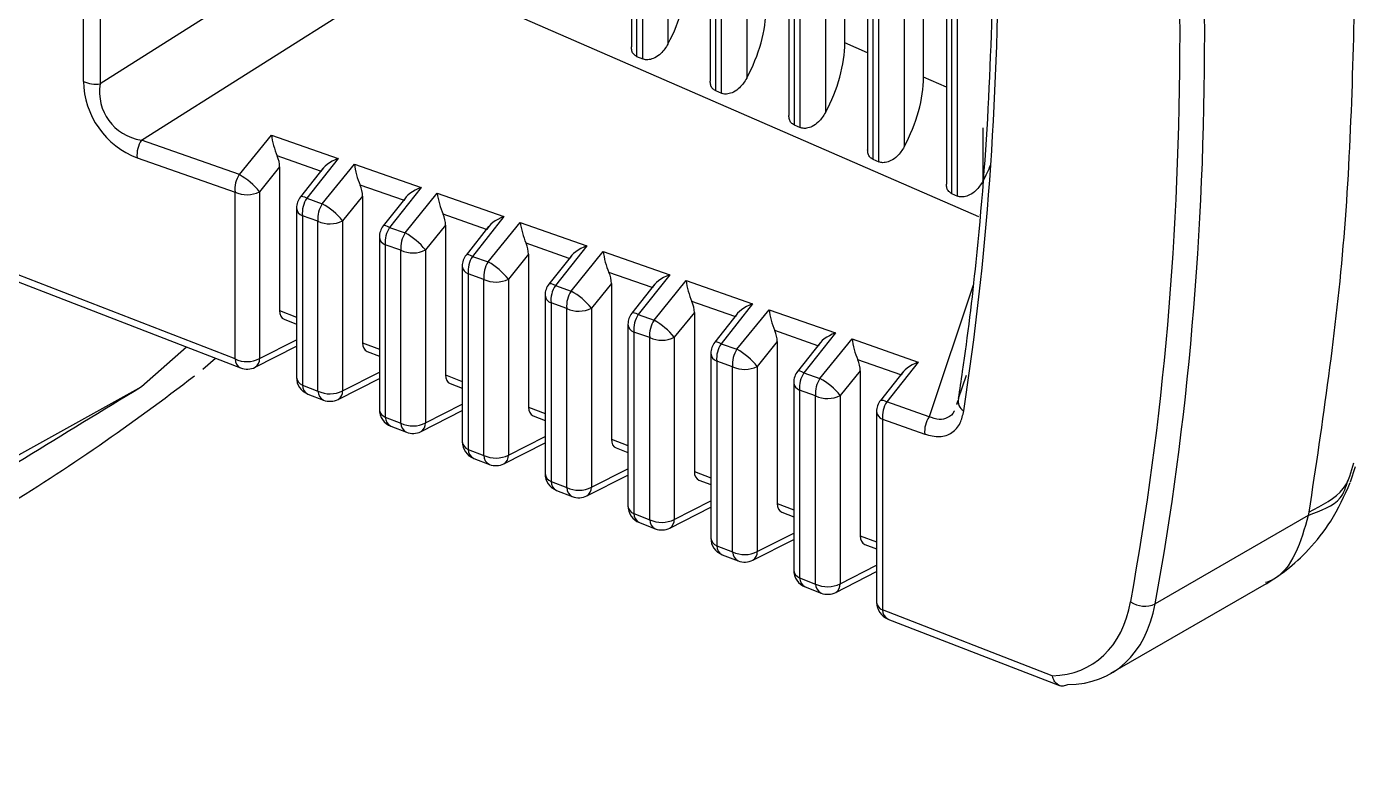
# Model space of a CAD drawing. Extents: x 17.3 to 113.1, y 4.8 to 84.5.
# Drawn here: x 83.837 to 84.577, y 63.717 to 64.13 of the extents above; entities that cross this region are included whole.
import ezdxf

# ---------------------------------------------------------------- set-up
doc = ezdxf.new("R2010")
doc.units = 0
doc.header["$MEASUREMENT"] = 0
doc.layers.add('OBJECT', color=7, linetype='CONTINUOUS')

msp = doc.modelspace()

# ---------------------------------------------------------------- linework, layer by layer
at = {"layer": 'OBJECT'}
for p, q in [((83.86876, 64.09899), (83.86876, 64.78646)), ((83.87803, 64.78518), (83.87803, 64.0977)), ((84.17379, 64.60608), (84.17379, 64.11819)), ((84.17672, 64.60339), (84.17672, 64.11296)), ((84.18007, 64.1115), (84.18007, 64.60108)), ((84.19415, 64.59553), (84.19415, 64.11983)), ((84.21763, 64.58575), (84.21763, 64.0991)), ((84.22056, 64.57357), (84.22056, 64.09387)), ((84.22391, 64.09241), (84.22391, 64.57093)), ((84.23799, 64.564), (84.23799, 64.10074)), ((84.26147, 64.5556), (84.26147, 64.08)), ((84.2644, 64.54624), (84.2644, 64.07477)), ((84.26775, 64.07331), (84.26775, 64.54083)), ((84.28183, 64.53248), (84.28183, 64.08164)), ((84.29259, 64.12049), (84.29259, 64.5314)), ((84.30531, 64.52545), (84.30531, 64.06091)), ((84.30824, 64.52343), (84.30824, 64.05568)), ((84.31159, 64.05422), (84.31159, 64.51183)), ((84.32567, 64.50094), (84.32567, 64.06255)), ((84.33643, 64.1014), (84.33643, 64.49354)), ((84.34915, 64.48167), (84.34915, 64.04182)), ((84.35208, 64.4765), (84.35208, 64.03659)), ((84.35543, 64.03513), (84.35543, 64.46717)), ((84.03074, 64.19428), (83.87803, 64.0977)), ((83.901, 64.06624), (84.05135, 64.16132)), ((84.05135, 64.16132), (84.36701, 64.02385)), ((84.30531, 64.11495), (84.29259, 64.12049)), ((84.17672, 64.11296), (84.18007, 64.1115)), ((84.34915, 64.09586), (84.33643, 64.1014)), ((84.22056, 64.09387), (84.22391, 64.09241)), ((83.95551, 64.04711), (83.97337, 64.06916)), ((83.97337, 64.06916), (84.01059, 64.0561)), ((84.2644, 64.07477), (84.26775, 64.07331)), ((84.36951, 64.0732), (84.36951, 64.04346)), ((83.9531, 63.94447), (83.64877, 64.06248)), ((83.95551, 64.04711), (83.901, 64.06624)), ((83.65193, 64.05742), (83.95618, 63.93944)), ((83.8986, 64.05654), (83.9531, 64.03741)), ((84.00078, 64.049), (83.97658, 64.05749)), ((84.01059, 64.0561), (83.99305, 64.03393)), ((84.30824, 64.05568), (84.31159, 64.05422)), ((83.97796, 64.05136), (83.9668, 64.03758)), ((83.97796, 64.05136), (83.97796, 63.9714)), ((84.00199, 64.05053), (83.98949, 64.03473)), ((84.00169, 64.0309), (84.01955, 64.05295)), ((84.01955, 64.05295), (84.05672, 64.03991)), ((84.04691, 64.0328), (84.02276, 64.04128)), ((84.05672, 64.03991), (84.03918, 64.01774)), ((83.9531, 63.94447), (83.9531, 64.03741)), ((83.9668, 64.03758), (83.9668, 63.94465)), ((83.99305, 64.03393), (84.00169, 64.0309)), ((84.02413, 64.03515), (84.01298, 64.02137)), ((84.02413, 64.03515), (84.02413, 63.9535)), ((84.04813, 64.03434), (84.03562, 64.01853)), ((84.04786, 64.01469), (84.06573, 64.03674)), ((84.06573, 64.03674), (84.10286, 64.02371)), ((84.35208, 64.03659), (84.35543, 64.03513)), ((83.98733, 64.02852), (83.98733, 63.93421)), ((84.09305, 64.01661), (84.06893, 64.02507)), ((83.99928, 64.0212), (83.99064, 64.02423)), ((83.99064, 64.02423), (83.99064, 63.92992)), ((83.99928, 63.92657), (83.99928, 64.0212)), ((84.01298, 64.02137), (84.01298, 63.92674)), ((84.03918, 64.01774), (84.04786, 64.01469)), ((84.07031, 64.01894), (84.05915, 64.00517)), ((84.07031, 64.01894), (84.07031, 63.93559)), ((84.09426, 64.01814), (84.08176, 64.00234)), ((84.10286, 64.02371), (84.08532, 64.00154)), ((84.09404, 63.99848), (84.1119, 64.02054)), ((84.1119, 64.02054), (84.14899, 64.00752)), ((84.03346, 64.01233), (84.03346, 63.91632)), ((84.04546, 64.00499), (84.03678, 64.00804)), ((84.03678, 64.00804), (84.03678, 63.91203)), ((84.04546, 63.90866), (84.04546, 64.00499)), ((84.05915, 64.00517), (84.05915, 63.90883)), ((84.11649, 64.00273), (84.10533, 63.98896)), ((84.13918, 64.00042), (84.11511, 64.00886)), ((84.11649, 64.00273), (84.11649, 63.91769)), ((84.14899, 64.00752), (84.13145, 63.98535)), ((84.14022, 63.98227), (84.15808, 64.00433)), ((84.15808, 64.00433), (84.19513, 63.99132)), ((84.0796, 63.99614), (84.0796, 63.89843)), ((84.08532, 64.00154), (84.09404, 63.99848)), ((84.1404, 64.00195), (84.12789, 63.98615)), ((84.09163, 63.98878), (84.08291, 63.99184)), ((84.08291, 63.99184), (84.08291, 63.89414)), ((84.09163, 63.89075), (84.09163, 63.98878)), ((84.10533, 63.98896), (84.10533, 63.89093)), ((84.18532, 63.98422), (84.16129, 63.99266)), ((84.19513, 63.99132), (84.17759, 63.96916)), ((84.18639, 63.96606), (84.20426, 63.98812)), ((84.20426, 63.98812), (84.24126, 63.97513)), ((84.13145, 63.98535), (84.14022, 63.98227)), ((84.16267, 63.98652), (84.15151, 63.97275)), ((84.16267, 63.98652), (84.16267, 63.89978)), ((84.18653, 63.98576), (84.17403, 63.96995)), ((84.36415, 63.9856), (84.33951, 63.91232)), ((84.12573, 63.97994), (84.12573, 63.88054)), ((84.13781, 63.97257), (84.12904, 63.97565)), ((84.12904, 63.97565), (84.12904, 63.87625)), ((84.15151, 63.97275), (84.15151, 63.87302)), ((84.23145, 63.96803), (84.20747, 63.97645)), ((84.24126, 63.97513), (84.22372, 63.95296)), ((83.97796, 63.9714), (83.98733, 63.96777)), ((83.98052, 63.96657), (83.98733, 63.96393)), ((84.13781, 63.87285), (84.13781, 63.97257)), ((84.17759, 63.96916), (84.18639, 63.96606)), ((84.20884, 63.97031), (84.19768, 63.95654)), ((84.20884, 63.97031), (84.20884, 63.88188)), ((84.23266, 63.96956), (84.22016, 63.95376)), ((84.23257, 63.94986), (84.25043, 63.97191)), ((84.25043, 63.97191), (84.28739, 63.95894)), ((84.17187, 63.96375), (84.17187, 63.86265)), ((84.18399, 63.95636), (84.17518, 63.95946)), ((84.17518, 63.95946), (84.17518, 63.85836)), ((84.27758, 63.95183), (84.25364, 63.96024)), ((84.28739, 63.95894), (84.26985, 63.93677)), ((83.92605, 63.95112), (83.90096, 63.92891)), ((83.96432, 63.93985), (83.98733, 63.95154)), ((83.9668, 63.94465), (83.98733, 63.95508)), ((84.02413, 63.9535), (84.03346, 63.94988)), ((84.18399, 63.85494), (84.18399, 63.95636)), ((84.19768, 63.95654), (84.19768, 63.85512)), ((84.22372, 63.95296), (84.23257, 63.94986)), ((84.25502, 63.9541), (84.24386, 63.94033)), ((84.25502, 63.9541), (84.25502, 63.86397)), ((84.2788, 63.95337), (84.26629, 63.93757)), ((84.27875, 63.93365), (84.29661, 63.9557)), ((84.29661, 63.9557), (84.33353, 63.94274)), ((83.93517, 63.93873), (83.94215, 63.94488)), ((84.02669, 63.94867), (84.03346, 63.94604)), ((84.218, 63.94755), (84.218, 63.84476)), ((84.23016, 63.94016), (84.22131, 63.94326)), ((84.22131, 63.94326), (84.22131, 63.84047)), ((84.32372, 63.93564), (84.29982, 63.94403)), ((84.01298, 63.92674), (84.03346, 63.93715)), ((84.23016, 63.83704), (84.23016, 63.94016)), ((84.24386, 63.94033), (84.24386, 63.83721)), ((84.26985, 63.93677), (84.27875, 63.93365)), ((84.3012, 63.9379), (84.29004, 63.92412)), ((84.3012, 63.9379), (84.3012, 63.84606)), ((84.32493, 63.93717), (84.31243, 63.92137)), ((84.33353, 63.94274), (84.31599, 63.92057)), ((83.90096, 63.92891), (83.28053, 63.58449)), ((83.99064, 63.92992), (83.99928, 63.92657)), ((84.0105, 63.92194), (84.03346, 63.93361)), ((84.07031, 63.93559), (84.0796, 63.93199)), ((84.07287, 63.93076), (84.0796, 63.92815)), ((84.26414, 63.93136), (84.26414, 63.82687)), ((84.35596, 63.92243), (84.36036, 63.93546)), ((83.99372, 63.92488), (84.00235, 63.92153)), ((84.27634, 63.92395), (84.26745, 63.92707)), ((84.26745, 63.92707), (84.26745, 63.82258)), ((84.27634, 63.81913), (84.27634, 63.92395)), ((84.29004, 63.92412), (84.29004, 63.81931)), ((84.35553, 63.9216), (84.35498, 63.91905)), ((84.05667, 63.90404), (84.0796, 63.91568)), ((84.05915, 63.90883), (84.0796, 63.91922)), ((84.11649, 63.91769), (84.12573, 63.9141)), ((84.31027, 63.91517), (84.31027, 63.80898)), ((84.33951, 63.91232), (84.31599, 63.92057)), ((84.35534, 63.92072), (84.35478, 63.91916)), ((84.03678, 63.91203), (84.04546, 63.90866)), ((84.03985, 63.90699), (84.04853, 63.90363)), ((84.11905, 63.91286), (84.12573, 63.91026)), ((84.31358, 63.91087), (84.31358, 63.80469)), ((84.31358, 63.91087), (84.33711, 63.90262)), ((84.10533, 63.89093), (84.12573, 63.90129)), ((84.16267, 63.89978), (84.17187, 63.89621)), ((84.08291, 63.89414), (84.09163, 63.89075)), ((84.10285, 63.88613), (84.12573, 63.89776)), ((84.16522, 63.89495), (84.17187, 63.89237)), ((84.08598, 63.8891), (84.09471, 63.88572)), ((84.57417, 63.87612), (84.57688, 63.88452)), ((84.14903, 63.86822), (84.17187, 63.87983)), ((84.15151, 63.87302), (84.17187, 63.88337)), ((84.20884, 63.88188), (84.218, 63.87832)), ((84.2114, 63.87704), (84.218, 63.87448)), ((84.12904, 63.87625), (84.13781, 63.87285)), ((84.13212, 63.87122), (84.14088, 63.86782)), ((84.1952, 63.85032), (84.218, 63.8619)), ((84.19768, 63.85512), (84.218, 63.86544)), ((84.25502, 63.86397), (84.26414, 63.86044)), ((84.17518, 63.85836), (84.18399, 63.85494)), ((84.25758, 63.85914), (84.26414, 63.85659)), ((84.55064, 63.85733), (84.46539, 63.80812)), ((84.55096, 63.85913), (84.55064, 63.85733)), ((84.17825, 63.85333), (84.18706, 63.84991)), ((84.24386, 63.83721), (84.26414, 63.84751)), ((84.22131, 63.84047), (84.23016, 63.83704)), ((84.24138, 63.83241), (84.26414, 63.84398)), ((84.3012, 63.84606), (84.31027, 63.84255)), ((84.30375, 63.84123), (84.31027, 63.83871)), ((84.22439, 63.83544), (84.23324, 63.83201)), ((84.28756, 63.81451), (84.31027, 63.82605)), ((84.29004, 63.81931), (84.31027, 63.82959)), ((84.26745, 63.82258), (84.27634, 63.81913)), ((84.27052, 63.81755), (84.27941, 63.8141)), ((84.4408, 63.76942), (84.52746, 63.81945)), ((84.40812, 63.76803), (84.31358, 63.80469)), ((84.31665, 63.79966), (84.41216, 63.76263)), ((84.41656, 63.76303), (84.41679, 63.76317))]:
    msp.add_line(p, q, dxfattribs=at)
at = {"layer": 'OBJECT', "flags": 128}
for points in [[(83.99305, 64.03393), (83.9919, 64.03447), (83.99094, 64.03482), (83.99018, 64.03495), (83.98967, 64.03487), (83.98949, 64.03473)], [(84.03918, 64.01774), (84.03804, 64.01828), (84.03707, 64.01862), (84.03632, 64.01876), (84.0358, 64.01868), (84.03562, 64.01853)], [(84.08532, 64.00154), (84.08417, 64.00208), (84.08321, 64.00243), (84.08245, 64.00256), (84.08194, 64.00248), (84.08176, 64.00234)], [(84.13145, 63.98535), (84.13031, 63.98589), (84.12934, 63.98623), (84.12859, 63.98637), (84.12807, 63.98629), (84.12789, 63.98615)], [(84.17759, 63.96916), (84.17644, 63.9697), (84.17547, 63.97004), (84.17472, 63.97017), (84.17421, 63.97009), (84.17403, 63.96995)], [(84.22372, 63.95296), (84.22257, 63.9535), (84.22161, 63.95385), (84.22086, 63.95398), (84.22034, 63.9539), (84.22016, 63.95376)], [(84.26985, 63.93677), (84.26871, 63.93731), (84.26774, 63.93765), (84.26699, 63.93779), (84.26647, 63.93771), (84.26629, 63.93757)], [(84.31243, 63.92137), (84.31261, 63.92151), (84.31312, 63.92159), (84.31388, 63.92146), (84.31484, 63.92112), (84.31599, 63.92057)]]:
    msp.add_lwpolyline(points, dxfattribs=at)
at = {"layer": 'OBJECT'}
for centre, radius, start, end in [((83.87544, 64.11312), 0.01563, 244.68484, 279.5483), ((83.9134, 64.05802), 0.01488, 146.44194, 185.69163), ((83.96791, 64.03888), 0.01488, 146.44407, 185.69048), ((83.9362, 64.01277), 0.03939, 39.03836, 60.65395), ((83.95977, 64.0514), 0.0155, 244.51104, 296.94589), ((83.99733, 64.02852), 0.01, 141.64728, 180), ((84.00545, 64.02571), 0.01488, 146.44726, 185.68729), ((83.99233, 64.02896), 0.00502, 184.95678, 250.35575), ((84.01409, 64.02267), 0.01488, 146.44253, 185.68939), ((83.98239, 63.99657), 0.03938, 39.03557, 60.65586), ((84.00595, 64.03519), 0.0155, 244.50994, 296.94548), ((84.04346, 64.01233), 0.01, 141.64728, 180), ((84.05158, 64.00951), 0.01488, 146.4458, 185.68876), ((84.03846, 64.01276), 0.00501, 184.93903, 250.3735), ((84.06026, 64.00647), 0.01488, 146.44337, 185.6902), ((84.02856, 63.98035), 0.03939, 39.03896, 60.65247), ((84.05213, 64.01899), 0.0155, 244.51186, 296.94507), ((84.0896, 63.99614), 0.01, 141.64728, 180), ((84.08459, 63.99657), 0.00501, 184.93647, 250.37607), ((84.09771, 63.99332), 0.01488, 146.44101, 185.69355), ((84.10644, 63.99026), 0.01488, 146.44253, 185.68939), ((84.07474, 63.96415), 0.03938, 39.03577, 60.65567), ((84.0983, 64.00278), 0.0155, 244.50994, 296.94548), ((84.13573, 63.97994), 0.01, 141.64728, 180), ((84.14385, 63.97713), 0.01488, 146.44363, 185.68828), ((84.15262, 63.97405), 0.01488, 146.4451, 185.68847), ((84.12091, 63.94794), 0.03939, 39.03834, 60.65309), ((84.13073, 63.98037), 0.00501, 184.93616, 250.37445), ((84.14448, 63.98657), 0.0155, 244.51218, 296.94475), ((84.18187, 63.96375), 0.01, 141.64728, 180), ((84.18999, 63.96093), 0.01488, 146.44713, 185.68743), ((84.19879, 63.95784), 0.01488, 146.44253, 185.68939), ((84.16709, 63.93173), 0.03939, 39.03882, 60.65348), ((84.17687, 63.96418), 0.00502, 184.95678, 250.35575), ((84.19066, 63.97036), 0.0155, 244.5099, 296.946), ((84.228, 63.94755), 0.01, 141.64728, 180), ((84.23612, 63.94474), 0.01488, 146.44407, 185.69048), ((83.95977, 63.95847), 0.0155, 244.51104, 296.94589), ((83.95878, 63.94449), 0.00568, 180.14698, 242.67888), ((83.96146, 63.94437), 0.00535, 302.36969, 2.96813), ((84.223, 63.94799), 0.00501, 184.93903, 250.3735), ((84.24497, 63.94163), 0.01488, 146.44576, 185.68781), ((84.21326, 63.91552), 0.03939, 39.03866, 60.65277), ((83.95979, 63.94876), 0.01, 248.80554, 296.93422), ((84.23683, 63.95415), 0.0155, 244.51218, 296.94475), ((84.27414, 63.93136), 0.01, 141.64728, 180), ((84.28225, 63.92854), 0.01488, 146.44253, 185.68939), ((83.21242, 64.86045), 1.17123, 301.38463, 307.81257), ((83.99733, 63.93421), 0.01, 180, 248.80554), ((83.99247, 63.93475), 0.00517, 186.01486, 249.29767), ((83.99632, 63.92993), 0.00568, 180.14619, 242.67735), ((84.26913, 63.93179), 0.00501, 184.93616, 250.37445), ((84.29115, 63.92542), 0.01488, 146.44123, 185.6897), ((84.25944, 63.89931), 0.0394, 39.03943, 60.65201), ((84.00595, 63.94056), 0.0155, 244.50994, 296.94548), ((84.00496, 63.92658), 0.00568, 180.14619, 242.67735), ((84.00597, 63.93086), 0.01, 248.80554, 296.93422), ((84.00763, 63.92646), 0.00535, 302.38629, 2.95757), ((84.28301, 63.93794), 0.0155, 244.51072, 296.94519), ((84.32027, 63.91517), 0.01, 141.64728, 180), ((84.3615, 63.92073), 0.0058, 162.90217, 242.82029), ((84.04346, 63.91632), 0.01, 180, 248.80554), ((84.0386, 63.91686), 0.00516, 185.99812, 249.31441), ((84.31541, 63.91571), 0.00517, 186.01486, 249.29767), ((84.32839, 63.91235), 0.01488, 146.44363, 185.68828), ((84.04246, 63.91204), 0.00568, 180.14922, 242.67432), ((84.05213, 63.92266), 0.0155, 244.51186, 296.94507), ((84.05114, 63.90867), 0.00568, 180.14938, 242.67648), ((84.05381, 63.90856), 0.00535, 302.3868, 2.95569), ((84.35191, 63.90409), 0.01488, 146.44266, 185.68926), ((84.05214, 63.91295), 0.01, 248.80554, 296.93422), ((84.0896, 63.89843), 0.01, 180, 248.80554), ((84.08473, 63.89897), 0.00516, 185.99812, 249.31441), ((84.08859, 63.89415), 0.00568, 180.14922, 242.67432), ((84.0983, 63.90475), 0.0155, 244.50994, 296.94548), ((84.09731, 63.89077), 0.00568, 180.14619, 242.67735), ((84.09832, 63.89505), 0.01, 248.80554, 296.93422), ((84.09998, 63.89065), 0.00535, 302.38629, 2.95757), ((84.13573, 63.88054), 0.01, 180, 248.80554), ((84.13087, 63.88108), 0.00516, 185.9964, 249.3142), ((84.13472, 63.87626), 0.00568, 180.14619, 242.67735), ((84.14448, 63.88684), 0.0155, 244.51218, 296.94475), ((84.14349, 63.87286), 0.00568, 180.14635, 242.67951), ((84.14616, 63.87275), 0.00535, 302.38497, 2.95752), ((84.1445, 63.87714), 0.01, 248.80554, 296.93422), ((84.18187, 63.86265), 0.01, 180, 248.80554), ((84.17701, 63.86319), 0.00517, 186.01486, 249.29767), ((84.18086, 63.85837), 0.00568, 180.14619, 242.67735), ((84.19066, 63.86894), 0.0155, 244.5099, 296.946), ((84.18967, 63.85496), 0.00568, 180.15209, 242.67145), ((84.19234, 63.85484), 0.00535, 302.38424, 2.95359), ((84.19067, 63.85923), 0.01, 248.80554, 296.93422), ((84.228, 63.84476), 0.01, 180, 248.80554), ((84.22314, 63.8453), 0.00516, 185.99812, 249.31441), ((84.22699, 63.84048), 0.00568, 180.14922, 242.67432), ((84.23683, 63.85103), 0.0155, 244.51218, 296.94475), ((84.23584, 63.83705), 0.00568, 180.14784, 242.67802), ((84.23685, 63.84133), 0.01, 248.80554, 296.93422), ((84.23851, 63.83694), 0.00535, 302.38629, 2.95757), ((84.27414, 63.82687), 0.01, 180, 248.80554), ((84.26927, 63.82741), 0.00516, 185.99777, 249.31284), ((84.27313, 63.8226), 0.00568, 180.15453, 242.67123), ((84.28301, 63.83313), 0.0155, 244.51072, 296.94519), ((84.28202, 63.81915), 0.00568, 180.14698, 242.67888), ((84.28469, 63.81903), 0.00535, 302.36969, 2.96813), ((84.28303, 63.82342), 0.01, 248.80554, 296.93422), ((84.32027, 63.80898), 0.01, 180, 248.80554), ((84.31541, 63.80952), 0.00517, 186.01486, 249.29767), ((84.31912, 63.80462), 0.00554, 179.24887, 243.57467), ((84.45959, 63.82028), 0.01348, 234.44044, 295.51408)]:
    msp.add_arc(centre, radius, start, end, dxfattribs=at)
for centre, major_axis, ratio, start_param, end_param in [((82.81167, 64.99176), (-1.2131, 1.88504), 0.606975, 3.716007, 4.079515), ((82.81835, 64.99605), (-1.21808, 1.89372), 0.606848, 3.71615, 4.079658), ((82.76241, 65.01734), (-1.17592, 1.82549), 0.606958, 3.742743, 4.051772), ((84.16211, 64.13435), (0.03018, 0.05215), 0.581784, 4.770172, 5.495103), ((84.20596, 64.11525), (0.03018, 0.05215), 0.581784, 4.770172, 5.495103), ((84.2498, 64.09616), (0.03018, 0.05215), 0.581784, 4.770172, 5.495103), ((83.90422, 64.09256), (-0.02215, 0.03331), 0.831459, 0.896071, 2.307597), ((84.29364, 64.07707), (0.03018, 0.05215), 0.581784, 4.770172, 5.495103), ((83.91091, 64.09686), (0.02952, 0.01741), 0.875291, 2.521504, 3.93303), ((83.97766, 64.06375), (-0.00328, 0.01158), 0.259069, 1.012856, 2.067267), ((83.97051, 64.05493), (-0.00441, 0.00973), 0.616481, 4.078004, 4.695736), ((84.01487, 64.05069), (0.01404, 0.00407), 0.443879, 1.75013, 2.804542), ((84.02383, 64.04754), (-0.00328, 0.01158), 0.259069, 1.012856, 2.067267), ((84.33748, 64.05798), (0.03018, 0.05215), 0.581784, 4.770172, 4.942478), ((84.01669, 64.03872), (-0.00441, 0.00973), 0.616481, 4.078004, 4.695736), ((84.061, 64.0345), (0.01404, 0.00407), 0.443879, 1.75013, 2.804542), ((84.07001, 64.03134), (-0.00328, 0.01158), 0.259069, 1.012856, 2.067267), ((84.06286, 64.02251), (-0.00441, 0.00973), 0.616481, 4.078004, 4.695736), ((84.10714, 64.0183), (0.01404, 0.00407), 0.443879, 1.75013, 2.804542), ((84.11619, 64.01513), (-0.00328, 0.01158), 0.259069, 1.012856, 2.067267), ((84.10904, 64.00631), (-0.00441, 0.00973), 0.616481, 4.078004, 4.695736), ((84.15327, 64.00211), (0.01404, 0.00407), 0.443879, 1.75013, 2.804542), ((84.16236, 63.99892), (-0.00328, 0.01158), 0.259069, 1.012856, 2.067267), ((84.15522, 63.9901), (-0.00441, 0.00973), 0.616481, 4.078004, 4.695736), ((84.19941, 63.98592), (0.01404, 0.00407), 0.443879, 1.75013, 2.804542), ((84.20854, 63.98271), (-0.00328, 0.01158), 0.259069, 1.012856, 2.067267), ((84.20139, 63.97389), (-0.00441, 0.00973), 0.616481, 4.078004, 4.695736), ((84.24554, 63.96972), (0.01404, 0.00407), 0.443879, 1.75013, 2.804542), ((83.9851, 63.97552), (0.00507, 0.00872), 0.578158, 2.358857, 3.232629), ((84.25472, 63.9665), (-0.00328, 0.01158), 0.259069, 1.012856, 2.067267), ((84.24757, 63.95768), (-0.00441, 0.00973), 0.616481, 4.078004, 4.695736), ((84.29168, 63.95353), (0.01404, 0.00407), 0.443879, 1.75013, 2.804542), ((84.03128, 63.95761), (0.00507, 0.00872), 0.578158, 2.358857, 3.232629), ((84.30089, 63.95029), (-0.00328, 0.01158), 0.259069, 1.012856, 2.067267), ((84.29375, 63.94147), (-0.00441, 0.00973), 0.616481, 4.078004, 4.695736), ((84.33781, 63.93733), (0.01404, 0.00407), 0.443879, 1.75013, 2.804542), ((84.07746, 63.93971), (0.00507, 0.00872), 0.578158, 2.358857, 3.232629), ((84.12363, 63.9218), (0.00507, 0.00872), 0.578158, 2.358857, 3.232629), ((84.16981, 63.9039), (0.00507, 0.00872), 0.578158, 2.358857, 3.232629), ((84.21599, 63.88599), (0.00507, 0.00872), 0.578158, 2.358857, 3.232629), ((84.26216, 63.86808), (0.00507, 0.00872), 0.578158, 2.358857, 3.232629), ((84.30834, 63.85018), (0.00507, 0.00872), 0.578158, 2.358857, 3.232629), ((84.37121, 63.86738), (-0.05957, 0.09257), 0.606975, 2.794473, 3.716007), ((84.3779, 63.87167), (-0.06455, 0.10125), 0.604584, 2.782059, 3.71868)]:
    msp.add_ellipse(centre, major_axis=major_axis, ratio=ratio, start_param=start_param, end_param=end_param, dxfattribs=at)
for points, knots in [([(84.35596, 63.92243), (84.35671, 63.92742), (84.36046, 63.95238), (84.37087, 64.03709), (84.37541, 64.12566), (84.37501, 64.21669), (84.37299, 64.3086), (84.36323, 64.39846), (84.35596, 64.46541)], [0, 0, 0, 0, 0.029968, 0.149857, 0.5, 0.529968, 0.649857, 1, 1, 1, 1]), ([(84.57685, 64.17429), (84.57576, 64.11956), (84.57359, 64.0101), (84.5585, 63.90946), (84.55096, 63.85913)], [0, 0, 0, 0, 0.5, 1, 1, 1, 1]), ([(84.17672, 64.11296), (84.17613, 64.11331), (84.17494, 64.11402), (84.17395, 64.11591), (84.17386, 64.11744), (84.17381, 64.11819)], [0, 0, 0, 0, 0.3382923, 0.6765628, 1, 1, 1, 1]), ([(84.19415, 64.11983), (84.19296, 64.11797), (84.19096, 64.11487), (84.18702, 64.11209), (84.18378, 64.11099), (84.18148, 64.11099), (84.1804, 64.11138), (84.18007, 64.1115)], [0, 0, 0, 0, 0.345942, 0.577476, 0.767312, 0.927998, 1, 1, 1, 1]), ([(84.22056, 64.09387), (84.21997, 64.09422), (84.21878, 64.09493), (84.21779, 64.09682), (84.2177, 64.09835), (84.21765, 64.0991)], [0, 0, 0, 0, 0.338291, 0.676565, 1, 1, 1, 1]), ([(84.23799, 64.10074), (84.2368, 64.09888), (84.2348, 64.09577), (84.23086, 64.093), (84.22762, 64.0919), (84.22532, 64.0919), (84.22424, 64.09229), (84.22391, 64.09241)], [0, 0, 0, 0, 0.3459372, 0.5774863, 0.7673133, 0.9279986, 1, 1, 1, 1]), ([(84.2644, 64.07477), (84.26381, 64.07513), (84.26263, 64.07584), (84.26163, 64.07772), (84.26154, 64.07925), (84.26149, 64.08)], [0, 0, 0, 0, 0.3382923, 0.6765628, 1, 1, 1, 1]), ([(84.28183, 64.08164), (84.28064, 64.07978), (84.27864, 64.07668), (84.2747, 64.0739), (84.27146, 64.07281), (84.26916, 64.07281), (84.26808, 64.07319), (84.26775, 64.07331)], [0, 0, 0, 0, 0.345938, 0.577478, 0.767313, 0.927998, 1, 1, 1, 1]), ([(84.32567, 64.06255), (84.32448, 64.06069), (84.32248, 64.05759), (84.31854, 64.05481), (84.3153, 64.05372), (84.313, 64.05371), (84.31192, 64.0541), (84.31159, 64.05422)], [0, 0, 0, 0, 0.3459372, 0.5774863, 0.7673133, 0.9279986, 1, 1, 1, 1]), ([(84.30824, 64.05568), (84.30765, 64.05604), (84.30647, 64.05674), (84.30548, 64.05863), (84.30538, 64.06016), (84.30533, 64.06091)], [0, 0, 0, 0, 0.3383, 0.676583, 1, 1, 1, 1]), ([(84.35208, 64.03659), (84.35149, 64.03694), (84.35031, 64.03765), (84.34932, 64.03954), (84.34922, 64.04107), (84.34917, 64.04182)], [0, 0, 0, 0, 0.338301, 0.676581, 1, 1, 1, 1]), ([(84.36951, 64.04346), (84.36832, 64.0416), (84.36632, 64.03849), (84.36238, 64.03572), (84.35914, 64.03462), (84.35684, 64.03462), (84.35576, 64.03501), (84.35543, 64.03513)], [0, 0, 0, 0, 0.345938, 0.577478, 0.767313, 0.927998, 1, 1, 1, 1]), ([(83.90096, 63.92891), (83.85757, 63.90237), (83.77233, 63.85024), (83.6441, 63.77287), (83.51649, 63.69674), (83.39173, 63.62318), (83.31032, 63.57599), (83.27138, 63.55342)], [0, 0, 0, 0, 0.206023, 0.404822, 0.608638, 0.812834, 1, 1, 1, 1]), ([(84.33711, 63.90262), (84.33994, 63.90191), (84.34562, 63.9005), (84.35252, 63.90293), (84.35711, 63.90816), (84.3583, 63.9132), (84.35885, 63.91557)], [0, 0, 0, 0, 0.2618794, 0.5244054, 0.7764165, 1, 1, 1, 1]), ([(84.35352, 63.91564), (84.35348, 63.91553), (84.3528, 63.91357), (84.34991, 63.91159), (84.34516, 63.91021), (84.34144, 63.9116), (84.33951, 63.91232)], [0, 0, 0, 0, 0.018523, 0.33801, 0.658004, 1, 1, 1, 1]), ([(84.55096, 63.85913), (84.55844, 63.863), (84.57174, 63.86987), (84.57466, 63.88156), (84.57594, 63.88667)], [0, 0, 0, 0, 0.562653, 1, 1, 1, 1]), ([(84.55064, 63.85733), (84.55766, 63.86), (84.56912, 63.86437), (84.57164, 63.8733), (84.57261, 63.87676)], [0, 0, 0, 0, 0.612543, 1, 1, 1, 1]), ([(84.52721, 63.81931), (84.531, 63.82174), (84.53906, 63.8269), (84.55181, 63.83883), (84.56462, 63.85483), (84.5707, 63.86834), (84.57401, 63.87568)], [0, 0, 0, 0, 0.197155, 0.41862, 0.683874, 1, 1, 1, 1]), ([(84.55064, 63.85733), (84.54856, 63.84993), (84.54439, 63.83512), (84.53524, 63.82297), (84.52804, 63.82036), (84.52686, 63.81993)], [0, 0, 0, 0, 0.455217, 0.910429, 1, 1, 1, 1]), ([(84.41656, 63.76303), (84.41578, 63.76271), (84.41423, 63.76208), (84.41192, 63.76254), (84.40994, 63.764), (84.40874, 63.76598), (84.40826, 63.76744), (84.40813, 63.76797), (84.40812, 63.76803)], [0, 0, 0, 0, 0.219285, 0.43851, 0.65924, 0.882982, 0.985818, 1, 1, 1, 1])]:
    msp.add_open_spline(points, degree=3, knots=knots, dxfattribs=at)

doc.saveas('drawing.dxf')
